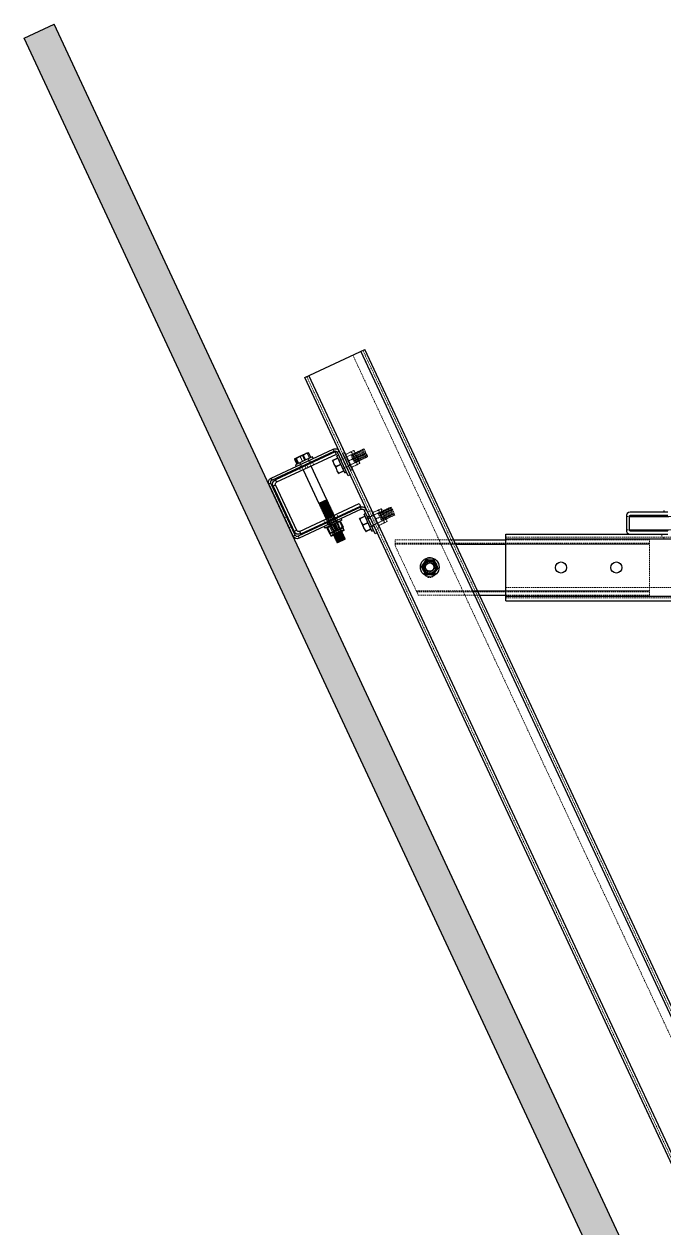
# Model space of a CAD drawing. Header units: millimetres. Extents: x -116399 to 112199, y -90759 to -31335.
# Drawn here: x 27676 to 28254, y -71651 to -70563 of the extents above; entities that cross this region are included whole.
import ezdxf

# ---------------------------------------------------------------- set-up
doc = ezdxf.new("R2010")
doc.units = ezdxf.units.MM
doc.linetypes.add('HIDDEN', pattern=[1.905, 1.27, -0.635])

# ---------------------------------------------------------------- blocks, each defined once
blk = doc.blocks.new('pannello sezione')
h = blk.add_hatch(color=4)
h.dxf.hatch_style = 1
h.paths.add_polyline_path([(1192, 0), (-1192, 0), (-1192, -30), (1192, -30)])
at = {"color": 4, "linetype": 'Continuous', "lineweight": 25}
for p, q in [((1192, 0), (-1192, 0)), ((-1192, 0), (-1192, -30)), ((1192, -30), (-1192, -30))]:
    blk.add_line(p, q, dxfattribs=at)
blk = doc.blocks.new('A$Cebdbe276')
at = {"color": 5, "linetype": 'Continuous', "lineweight": 25}
for p, q in [((-26, -2), (-26, 0)), ((26, 0), (-26, 0)), ((26, 0), (26, -2)), ((-30, -4), (-28, -4)), ((-30, -4), (-30, -66)), ((-28, -4), (-28, -66)), ((26, -2), (-26, -2)), ((28, -4), (30, -4)), ((28, -66), (28, -4)), ((30, -66), (30, -4)), ((-36.8, -30.9), (-36.9, -31)), ((-36.9, -31), (-36.9, -31.2)), ((-36.9, -31), (-36.9, -31)), ((-36.9, -31.2), (-36.4, -31.7)), ((-36.9, -31.2), (-36.9, -34.7)), ((-36.4, -32), (-36.9, -34.7)), ((-36.4, -30.5), (-36.6, -30.6)), ((-36.4, -30.5), (-31.6, -30.5)), ((-36.4, -32), (-36.4, -31.7)), ((-31.6, -31.7), (-36.4, -31.7)), ((-36.4, -32), (-31.6, -32)), ((-31.6, -29), (-30, -29)), ((-31.6, -45.1), (-31.6, -29)), ((30, -29), (31.6, -29)), ((31.6, -45.1), (31.6, -29)), ((31.6, -31), (31.6, -31)), ((32.1, -30.7), (37.6, -30.7)), ((32.1, -31.5), (32.1, -31.3)), ((37.6, -31.3), (32.1, -31.3)), ((32.1, -31.5), (37.6, -31.5)), ((37.6, -31.5), (37.6, -31.3)), ((38.1, -31), (38.1, -31)), ((38.1, -31), (40.1, -31)), ((38.1, -44), (38.1, -31)), ((40.1, -44), (40.1, -31)), ((40.6, -43.5), (40.6, -31.5)), ((-36.9, -34.7), (-36.9, -35.9)), ((-36.9, -35.9), (-36.4, -38.6)), ((-36.9, -35.9), (-36.9, -41.2)), ((-36.4, -39), (-36.9, -41.2)), ((-36.9, -41.2), (-36.9, -42.2)), ((-36.9, -42.2), (-36.4, -44.4)), ((-36.9, -42.2), (-36.9, -44)), ((-31.6, -38.6), (-36.4, -38.6)), ((-36.4, -39), (-36.4, -38.6)), ((-36.4, -39), (-31.6, -39)), ((-28, -33.5), (-27, -33.5)), ((-27, -41.5), (-28, -41.5)), ((-24.5, -33.5), (9.2, -33.5)), ((9.2, -41.5), (-24.5, -41.5)), ((9.2, -41.5), (9.2, -33.5)), ((9.2, -33.7), (9.4, -33.7)), ((9.4, -41.3), (9.2, -41.3)), ((9.4, -33.5), (10.2, -33.5)), ((9.4, -41.5), (9.4, -33.5)), ((10.2, -41.5), (9.4, -41.5)), ((10.2, -41.5), (10.2, -33.5)), ((10.2, -33.7), (10.4, -33.7)), ((10.4, -41.3), (10.2, -41.3)), ((10.4, -33.5), (11.2, -33.5)), ((10.4, -41.5), (10.4, -33.5)), ((11.2, -41.5), (10.4, -41.5)), ((11.2, -41.5), (11.2, -33.5)), ((11.2, -33.7), (11.4, -33.7)), ((11.4, -41.3), (11.2, -41.3)), ((11.4, -33.5), (12.2, -33.5)), ((11.4, -41.5), (11.4, -33.5)), ((12.2, -41.5), (11.4, -41.5)), ((12.2, -41.5), (12.2, -33.5)), ((12.2, -33.7), (12.4, -33.7)), ((12.4, -41.3), (12.2, -41.3)), ((12.4, -33.5), (13.2, -33.5)), ((12.4, -41.5), (12.4, -33.5)), ((13.2, -41.5), (12.4, -41.5)), ((13.2, -41.5), (13.2, -33.5)), ((13.2, -33.7), (13.4, -33.7)), ((13.4, -41.3), (13.2, -41.3)), ((13.4, -33.5), (14.2, -33.5)), ((13.4, -41.5), (13.4, -33.5)), ((14.2, -41.5), (13.4, -41.5)), ((14.2, -41.5), (14.2, -33.5)), ((14.2, -33.7), (14.4, -33.7)), ((14.4, -41.3), (14.2, -41.3)), ((14.4, -33.5), (15.2, -33.5)), ((14.4, -41.5), (14.4, -33.5)), ((15.2, -41.5), (14.4, -41.5)), ((15.2, -41.5), (15.2, -33.5)), ((15.2, -33.7), (15.4, -33.7)), ((15.4, -41.3), (15.2, -41.3)), ((15.4, -33.5), (16.2, -33.5)), ((15.4, -41.5), (15.4, -33.5)), ((16.2, -41.5), (15.4, -41.5)), ((16.2, -41.5), (16.2, -33.5)), ((16.2, -33.7), (16.4, -33.7)), ((16.4, -41.3), (16.2, -41.3)), ((16.4, -33.5), (17.2, -33.5)), ((16.4, -41.5), (16.4, -33.5)), ((17.2, -41.5), (16.4, -41.5)), ((17.2, -41.5), (17.2, -33.5)), ((17.2, -33.7), (17.4, -33.7)), ((17.4, -41.3), (17.2, -41.3)), ((17.4, -33.5), (18.2, -33.5)), ((17.4, -41.5), (17.4, -33.5)), ((18.2, -41.5), (17.4, -41.5)), ((18.2, -41.5), (18.2, -33.5)), ((18.2, -33.7), (18.4, -33.7)), ((18.4, -41.3), (18.2, -41.3)), ((18.4, -33.5), (19.2, -33.5)), ((18.4, -41.5), (18.4, -33.5)), ((19.2, -41.5), (18.4, -41.5)), ((19.2, -41.5), (19.2, -33.5)), ((19.2, -33.7), (19.4, -33.7)), ((19.4, -41.3), (19.2, -41.3)), ((19.4, -33.5), (20.2, -33.5)), ((19.4, -41.5), (19.4, -33.5)), ((20.2, -41.5), (19.4, -41.5)), ((20.2, -41.5), (20.2, -33.5)), ((20.2, -33.7), (20.4, -33.7)), ((20.4, -41.3), (20.2, -41.3)), ((20.4, -33.5), (21.2, -33.5)), ((20.4, -41.5), (20.4, -33.5)), ((21.2, -41.5), (20.4, -41.5)), ((21.2, -41.5), (21.2, -33.5)), ((21.2, -33.7), (21.4, -33.7)), ((21.4, -41.3), (21.2, -41.3)), ((21.4, -33.5), (22.2, -33.5)), ((21.4, -41.5), (21.4, -33.5)), ((22.2, -41.5), (21.4, -41.5)), ((22.2, -41.5), (22.2, -33.5)), ((22.2, -33.7), (22.4, -33.7)), ((22.4, -41.3), (22.2, -41.3)), ((22.4, -33.5), (23.2, -33.5)), ((22.4, -41.5), (22.4, -33.5)), ((23.2, -41.5), (22.4, -41.5)), ((23.2, -41.5), (23.2, -33.5)), ((23.2, -33.7), (23.4, -33.7)), ((23.4, -41.3), (23.2, -41.3)), ((23.4, -33.5), (24.2, -33.5)), ((23.4, -41.5), (23.4, -33.5)), ((24.2, -41.5), (23.4, -41.5)), ((24.2, -41.5), (24.2, -33.5)), ((24.2, -33.7), (24.4, -33.7)), ((24.4, -41.3), (24.2, -41.3)), ((24.4, -33.5), (24.5, -33.5)), ((24.4, -41.5), (24.4, -33.5)), ((24.5, -41.5), (24.4, -41.5)), ((27, -33.5), (27.2, -33.5)), ((27.2, -41.5), (27, -41.5)), ((27.2, -41.5), (27.2, -33.5)), ((27.2, -33.7), (27.4, -33.7)), ((27.4, -41.3), (27.2, -41.3)), ((27.4, -33.5), (28, -33.5)), ((27.4, -41.5), (27.4, -33.5)), ((28, -41.5), (27.4, -41.5)), ((32.2, -41.5), (31.6, -41.5)), ((32.1, -38.3), (32.1, -37.9)), ((37.6, -37.9), (32.1, -37.9)), ((32.1, -38.3), (37.6, -38.3)), ((32.1, -43.5), (32.1, -43.7)), ((37.6, -38.3), (37.6, -37.9)), ((38, -41.4), (37.6, -43.5)), ((37.6, -43.5), (37.6, -43.7)), ((40.6, -33.5), (41.2, -33.5)), ((41.2, -41.5), (40.6, -41.5)), ((41.2, -41.5), (41.2, -33.5)), ((41.2, -33.7), (41.4, -33.7)), ((41.4, -41.3), (41.2, -41.3)), ((41.4, -33.5), (42.2, -33.5)), ((41.4, -41.5), (41.4, -33.5)), ((42.2, -41.5), (41.4, -41.5)), ((42.2, -41.5), (42.2, -33.5)), ((42.2, -33.7), (42.4, -33.7)), ((42.4, -41.3), (42.2, -41.3)), ((42.4, -33.5), (43.2, -33.5)), ((42.4, -41.5), (42.4, -33.5)), ((43.2, -41.5), (42.4, -41.5)), ((43.2, -41.5), (43.2, -33.5)), ((43.2, -33.7), (43.4, -33.7)), ((43.4, -41.3), (43.2, -41.3)), ((43.4, -33.5), (44.2, -33.5)), ((43.4, -41.5), (43.4, -33.5)), ((44.2, -41.5), (43.4, -41.5)), ((44.2, -41.5), (44.2, -33.5)), ((44.2, -33.7), (44.4, -33.7)), ((44.4, -41.3), (44.2, -41.3)), ((44.4, -33.5), (45.2, -33.5)), ((44.4, -41.5), (44.4, -33.5)), ((45.2, -41.5), (44.4, -41.5)), ((45.2, -41.5), (45.2, -33.5)), ((45.2, -33.7), (45.4, -33.7)), ((45.4, -41.3), (45.2, -41.3)), ((45.4, -33.5), (46.2, -33.5)), ((45.4, -41.5), (45.4, -33.5)), ((46.2, -41.5), (45.4, -41.5)), ((46.2, -41.5), (46.2, -33.5)), ((46.2, -33.7), (46.4, -33.7)), ((46.4, -41.3), (46.2, -41.3)), ((46.4, -33.5), (47.2, -33.5)), ((46.4, -41.5), (46.4, -33.5)), ((47.2, -41.5), (46.4, -41.5)), ((47.2, -41.5), (47.2, -33.5)), ((47.2, -33.7), (47.4, -33.7)), ((47.4, -41.3), (47.2, -41.3)), ((47.4, -33.5), (48.2, -33.5)), ((47.4, -41.5), (47.4, -33.5)), ((48.2, -41.5), (47.4, -41.5)), ((48.2, -41.5), (48.2, -33.5)), ((48.2, -33.7), (48.4, -33.7)), ((48.4, -41.3), (48.2, -41.3)), ((48.4, -41.3), (48.4, -33.7)), ((-36.4, -44.5), (-36.8, -44.1)), ((-31.6, -44.4), (-36.4, -44.4)), ((-36.4, -44.5), (-36.4, -44.4)), ((-36.4, -44.5), (-31.6, -44.5)), ((-31.6, -46), (-31.6, -45.1)), ((-30, -46), (-31.6, -46)), ((31.6, -46), (30, -46)), ((31.6, -44), (31.6, -44)), ((31.6, -46), (31.6, -45.1)), ((32.1, -44.3), (32.1, -44.1)), ((37.6, -44.1), (32.1, -44.1)), ((32.1, -44.3), (37.6, -44.3)), ((37.6, -44.3), (37.6, -44.1)), ((38.1, -44), (38.1, -44)), ((40.1, -44), (38.1, -44)), ((-21, -61.6), (-21, -61.1)), ((-18.3, -61.1), (-21, -61.1)), ((-21, -61.6), (-20.8, -61.6)), ((-21, -61.6), (-21, -66.4)), ((-18.3, -61.1), (-20.8, -61.6)), ((-20.8, -66.4), (-20.8, -61.6)), ((-17.2, -61.1), (-18.3, -61.1)), ((-11.8, -61.1), (-17.2, -61.1)), ((-14.7, -61.6), (-17.2, -61.1)), ((-14.7, -61.6), (-14.3, -61.6)), ((-14.7, -61.6), (-14.7, -66.4)), ((-11.8, -61.1), (-14.3, -61.6)), ((-14.3, -66.4), (-14.3, -61.6)), ((-10.7, -61.1), (-11.8, -61.1)), ((-8.2, -61.6), (-10.7, -61.1)), ((-8, -61.1), (-10.7, -61.1)), ((-8.2, -61.6), (-8.2, -66.4)), ((-8.2, -61.6), (-8, -61.6)), ((-8, -61.1), (-8, -61.6)), ((-8, -66.4), (-8, -61.6)), ((37, -61.6), (37, -61.1)), ((39.7, -61.1), (37, -61.1)), ((37, -61.6), (37.2, -61.6)), ((37, -61.6), (37, -66.4)), ((39.7, -61.1), (37.2, -61.6)), ((37.2, -66.4), (37.2, -61.6)), ((40.8, -61.1), (39.7, -61.1)), ((46.2, -61.1), (40.8, -61.1)), ((43.3, -61.6), (40.8, -61.1)), ((43.3, -61.6), (43.7, -61.6)), ((43.3, -61.6), (43.3, -66.4)), ((46.2, -61.1), (43.7, -61.6)), ((43.7, -66.4), (43.7, -61.6)), ((47.3, -61.1), (46.2, -61.1)), ((49.8, -61.6), (47.3, -61.1)), ((50, -61.1), (47.3, -61.1)), ((49.8, -61.6), (49.8, -66.4)), ((49.8, -61.6), (50, -61.6)), ((50, -61.1), (50, -61.6)), ((50, -66.4), (50, -61.6)), ((-28, -66), (-30, -66)), ((-26, -68), (-26, -70)), ((-26, -68), (-17.5, -68)), ((-26, -70), (-17.5, -70)), ((-23, -68), (-23, -66.4)), ((-6, -66.4), (-23, -66.4)), ((-2.5, -68), (-17.5, -68)), ((-17.5, -70), (-2.5, -70)), ((-6, -66.4), (-6, -68)), ((-2.5, -70), (-2.5, -68)), ((30, -66), (28, -66)), ((32, -68), (32, -70)), ((32, -68), (40.5, -68)), ((32, -70), (40.5, -70)), ((35, -68), (35, -66.4)), ((52, -66.4), (35, -66.4)), ((40.5, -68), (40.5, -70)), ((55.5, -68), (40.5, -68)), ((40.5, -70), (55.5, -70)), ((52, -66.4), (52, -68)), ((55.5, -70), (55.5, -68))]:
    blk.add_line(p, q, dxfattribs=at)
at = {"color": 5, "linetype": 'HIDDEN', "lineweight": 18}
for p, q in [((-26, 0), (-26, -2)), ((-26, -2), (-26, 0)), ((-26, 0), (-26, -2)), ((-26, -2), (-26, 0)), ((-26, 0), (-26, -2)), ((-26, -2), (-26, 0)), ((-26, 0), (-26, -2)), ((-26, -2), (-26, 0)), ((-26, 0), (-26, -2)), ((-26, -2), (-26, 0)), ((-26, 0), (-26, -2)), ((-26, -2), (-26, 0)), ((-26, 0), (-26, -2)), ((-26, -2), (-26, 0)), ((-26, 0), (-26, -2)), ((-26, -2), (-26, 0)), ((-26, 0), (-26, -2)), ((7.7, -2), (7.7, 0)), ((17.7, 0), (17.7, -2)), ((26, -2), (26, 0)), ((26, 0), (26, -2)), ((26, -2), (26, 0)), ((26, 0), (26, -2)), ((26, -2), (26, 0)), ((26, 0), (26, -2)), ((26, -2), (26, 0)), ((26, 0), (26, -2)), ((26, -2), (26, 0)), ((26, 0), (26, -2)), ((26, -2), (26, 0)), ((26, 0), (26, -2)), ((26, -2), (26, 0)), ((26, 0), (26, -2)), ((26, -2), (26, 0)), ((26, 0), (26, -2)), ((26, -2), (26, 0)), ((-28, -4), (-30, -4)), ((-30, -4), (-28, -4)), ((-28, -4), (-30, -4)), ((-30, -4), (-28, -4)), ((-28, -4), (-30, -4)), ((-30, -4), (-28, -4)), ((-28, -4), (-30, -4)), ((-30, -4), (-28, -4)), ((-28, -4), (-30, -4)), ((-30, -4), (-28, -4)), ((-28, -4), (-30, -4)), ((-30, -4), (-28, -4)), ((-28, -4), (-30, -4)), ((-30, -4), (-28, -4)), ((-28, -4), (-30, -4)), ((-30, -4), (-28, -4)), ((-28, -4), (-30, -4)), ((30, -4), (28, -4)), ((28, -4), (30, -4)), ((30, -4), (28, -4)), ((28, -4), (30, -4)), ((30, -4), (28, -4)), ((28, -4), (30, -4)), ((30, -4), (28, -4)), ((28, -4), (30, -4)), ((30, -4), (28, -4)), ((28, -4), (30, -4)), ((30, -4), (28, -4)), ((28, -4), (30, -4)), ((30, -4), (28, -4)), ((28, -4), (30, -4)), ((30, -4), (28, -4)), ((28, -4), (30, -4)), ((30, -4), (28, -4)), ((-36.9, -32.8), (-36.4, -30.6)), ((-36.4, -30.5), (-36.4, -30.6)), ((-31.6, -30.6), (-36.4, -30.6)), ((-30, -32.5), (-28, -32.5)), ((28, -32.5), (30, -32.5)), ((31.6, -44), (31.6, -31)), ((32.1, -30.7), (32.1, -30.9)), ((37.6, -30.9), (32.1, -30.9)), ((37.6, -30.7), (37.6, -30.9)), ((40.1, -31), (40.1, -44)), ((-36.4, -36), (-36.9, -33.8)), ((-36.9, -39.1), (-36.4, -36.4)), ((-36.4, -43), (-36.9, -40.3)), ((-36.4, -36), (-36.4, -36.4)), ((-36.4, -36), (-31.6, -36)), ((-31.6, -36.4), (-36.4, -36.4)), ((-36.4, -43), (-31.6, -43)), ((-36.4, -43), (-36.4, -43.3)), ((-31.6, -43.3), (-36.4, -43.3)), ((-31.6, -33.3), (-30, -33.3)), ((-31.6, -33.5), (-28, -33.5)), ((-28, -41.5), (-31.6, -41.5)), ((-30, -41.7), (-31.6, -41.7)), ((-28, -42.5), (-30, -42.5)), ((24.5, -33.5), (25.2, -33.5)), ((24.5, -36.5), (27, -36.5)), ((27, -36.5), (24.5, -36.5)), ((24.5, -36.5), (27, -36.5)), ((27, -36.5), (24.5, -36.5)), ((24.5, -36.5), (27, -36.5)), ((27, -36.5), (24.5, -36.5)), ((24.5, -36.5), (27, -36.5)), ((27, -36.5), (24.5, -36.5)), ((27, -38.5), (24.5, -38.5)), ((27, -38.5), (24.5, -38.5)), ((27, -38.5), (24.5, -38.5)), ((27, -38.5), (24.5, -38.5)), ((27, -38.5), (24.5, -38.5)), ((27, -38.5), (24.5, -38.5)), ((27, -38.5), (24.5, -38.5)), ((27, -38.5), (24.5, -38.5)), ((25.2, -41.5), (24.5, -41.5)), ((25.2, -41.5), (25.2, -33.5)), ((25.2, -33.7), (25.4, -33.7)), ((25.4, -41.3), (25.2, -41.3)), ((25.4, -41.5), (25.4, -33.5)), ((25.4, -33.5), (26.2, -33.5)), ((26.2, -41.5), (25.4, -41.5)), ((26.2, -41.5), (26.2, -33.5)), ((26.2, -33.7), (26.4, -33.7)), ((26.4, -41.3), (26.2, -41.3)), ((26.4, -41.5), (26.4, -33.5)), ((26.4, -33.5), (27, -33.5)), ((27, -41.5), (26.4, -41.5)), ((28, -33.5), (28.2, -33.5)), ((28.2, -41.5), (28, -41.5)), ((30, -42.5), (28, -42.5)), ((28.2, -41.5), (28.2, -33.5)), ((28.2, -33.7), (28.4, -33.7)), ((28.4, -41.3), (28.2, -41.3)), ((28.4, -41.5), (28.4, -33.5)), ((28.4, -33.5), (29.2, -33.5)), ((29.2, -41.5), (28.4, -41.5)), ((29.2, -41.5), (29.2, -33.5)), ((29.2, -33.7), (29.4, -33.7)), ((29.4, -41.3), (29.2, -41.3)), ((29.4, -41.5), (29.4, -33.5)), ((29.4, -33.5), (30.2, -33.5)), ((30.2, -41.5), (29.4, -41.5)), ((30, -33.3), (31.6, -33.3)), ((31.6, -41.7), (30, -41.7)), ((30.2, -41.5), (30.2, -33.5)), ((30.2, -33.7), (30.4, -33.7)), ((30.4, -41.3), (30.2, -41.3)), ((30.4, -41.5), (30.4, -33.5)), ((30.4, -33.5), (31.2, -33.5)), ((31.2, -41.5), (30.4, -41.5)), ((31.2, -41.5), (31.2, -33.5)), ((31.2, -33.7), (31.4, -33.7)), ((31.4, -41.3), (31.2, -41.3)), ((31.4, -41.5), (31.4, -33.5)), ((31.4, -33.5), (32.2, -33.5)), ((31.6, -41.5), (31.4, -41.5)), ((31.6, -33.5), (40.5, -33.5)), ((40.5, -41.5), (31.6, -41.5)), ((32.1, -36.7), (32.1, -37.1)), ((32.1, -36.7), (37.6, -36.7)), ((37.6, -37.1), (32.1, -37.1)), ((32.1, -43.5), (37.6, -43.5)), ((32.2, -41.5), (32.2, -33.5)), ((32.2, -33.7), (32.4, -33.7)), ((32.4, -41.3), (32.2, -41.3)), ((32.4, -41.5), (32.4, -33.5)), ((32.4, -33.5), (33.2, -33.5)), ((33.2, -41.5), (32.4, -41.5)), ((33.2, -41.5), (33.2, -33.5)), ((33.2, -33.7), (33.4, -33.7)), ((33.4, -41.3), (33.2, -41.3)), ((33.4, -41.5), (33.4, -33.5)), ((33.4, -33.5), (34.2, -33.5)), ((34.2, -41.5), (33.4, -41.5)), ((34.2, -41.5), (34.2, -33.5)), ((34.2, -33.7), (34.4, -33.7)), ((34.4, -41.3), (34.2, -41.3)), ((34.4, -41.5), (34.4, -33.5)), ((34.4, -33.5), (35.2, -33.5)), ((35.2, -41.5), (34.4, -41.5)), ((35.2, -41.5), (35.2, -33.5)), ((35.2, -33.7), (35.4, -33.7)), ((35.4, -41.3), (35.2, -41.3)), ((35.4, -41.5), (35.4, -33.5)), ((35.4, -33.5), (36.2, -33.5)), ((36.2, -41.5), (35.4, -41.5)), ((36.2, -41.5), (36.2, -33.5)), ((36.2, -33.7), (36.4, -33.7)), ((36.4, -41.3), (36.2, -41.3)), ((36.4, -41.5), (36.4, -33.5)), ((36.4, -33.5), (37.2, -33.5)), ((37.2, -41.5), (36.4, -41.5)), ((37.2, -41.5), (37.2, -33.5)), ((37.2, -33.7), (37.4, -33.7)), ((37.4, -41.3), (37.2, -41.3)), ((37.4, -41.5), (37.4, -33.5)), ((37.4, -33.5), (38.2, -33.5)), ((38.2, -41.5), (37.4, -41.5)), ((37.6, -36.7), (37.6, -37.1)), ((38.2, -41.5), (38.2, -33.5)), ((38.2, -33.7), (38.4, -33.7)), ((38.4, -41.3), (38.2, -41.3)), ((38.4, -41.5), (38.4, -33.5)), ((38.4, -33.5), (39.2, -33.5)), ((39.2, -41.5), (38.4, -41.5)), ((39.2, -41.5), (39.2, -33.5)), ((39.2, -33.7), (39.4, -33.7)), ((39.4, -41.3), (39.2, -41.3)), ((39.4, -41.5), (39.4, -33.5)), ((39.4, -33.5), (40.2, -33.5)), ((40.2, -41.5), (39.4, -41.5)), ((40.2, -41.5), (40.2, -33.5)), ((40.2, -33.7), (40.4, -33.7)), ((40.4, -41.3), (40.2, -41.3)), ((40.4, -41.5), (40.4, -33.5)), ((40.4, -33.5), (40.6, -33.5)), ((40.6, -41.5), (40.4, -41.5)), ((40.5, -33.5), (40.6, -33.4)), ((40.5, -41.5), (40.5, -33.5)), ((40.6, -41.6), (40.5, -41.5)), ((37.6, -43.7), (32.1, -43.7)), ((40.1, -44), (40.1, -44)), ((-28, -66), (-30, -66)), ((-28, -66), (-30, -66)), ((-28, -66), (-30, -66)), ((-28, -66), (-30, -66)), ((-28, -66), (-30, -66)), ((-28, -66), (-30, -66)), ((-28, -66), (-30, -66)), ((-28, -66), (-30, -66)), ((-28, -66), (-30, -66)), ((-28, -66), (-30, -66)), ((-28, -66), (-30, -66)), ((-28, -66), (-30, -66)), ((-28, -66), (-30, -66)), ((-28, -66), (-30, -66)), ((-28, -66), (-30, -66)), ((-28, -66), (-30, -66)), ((-28, -66), (-30, -66)), ((-26, -68), (-26, -70)), ((-26, -68), (-26, -70)), ((-26, -68), (-26, -70)), ((-26, -68), (-26, -70)), ((-26, -68), (-26, -70)), ((-26, -68), (-26, -70)), ((-26, -68), (-26, -70)), ((-26, -68), (-26, -70)), ((-26, -68), (-26, -70)), ((-26, -68), (-26, -70)), ((-26, -68), (-26, -70)), ((-26, -68), (-26, -70)), ((-26, -68), (-26, -70)), ((-26, -68), (-26, -70)), ((-26, -68), (-26, -70)), ((-26, -68), (-26, -70)), ((-26, -68), (-26, -70)), ((-23, -73.6), (-23, -72)), ((-6, -73.6), (-23, -73.6)), ((-21, -74.1), (-21, -73.6)), ((-8, -73.6), (-21, -73.6)), ((-21, -73.6), (-21, -73.6)), ((-20.8, -74.1), (-21, -74.1)), ((-21, -74.1), (-20.8, -74.1)), ((-21, -74.1), (-21, -79.6)), ((-20.8, -79.6), (-20.8, -74.1)), ((-18.7, -68), (-18.7, -66.4)), ((-18.7, -73.6), (-18.7, -72)), ((-18.5, -78.2), (-18.5, -66.4)), ((-18.5, -82.5), (-18.5, -73.6)), ((-14.7, -74.1), (-14.3, -74.1)), ((-14.7, -74.1), (-14.7, -79.6)), ((-14.3, -79.6), (-14.3, -74.1)), ((-10.5, -66.4), (-10.5, -78.2)), ((-10.5, -73.6), (-10.5, -82.5)), ((-10.3, -66.4), (-10.3, -68)), ((-10.3, -72), (-10.3, -73.6)), ((-8.2, -74.1), (-8, -74.1)), ((-8, -74.1), (-8.2, -74.1)), ((-8.2, -74.1), (-8.2, -79.6)), ((-8, -74.1), (-8, -73.6)), ((-8, -73.6), (-8, -73.6)), ((-8, -79.6), (-8, -74.1)), ((-6, -72), (-6, -73.6)), ((30, -66), (28, -66)), ((30, -66), (28, -66)), ((30, -66), (28, -66)), ((30, -66), (28, -66)), ((30, -66), (28, -66)), ((30, -66), (28, -66)), ((30, -66), (28, -66)), ((30, -66), (28, -66)), ((30, -66), (28, -66)), ((30, -66), (28, -66)), ((30, -66), (28, -66)), ((30, -66), (28, -66)), ((30, -66), (28, -66)), ((30, -66), (28, -66)), ((30, -66), (28, -66)), ((30, -66), (28, -66)), ((30, -66), (28, -66)), ((32, -68), (32, -70)), ((32, -68), (32, -70)), ((32, -68), (32, -70)), ((32, -68), (32, -70)), ((32, -68), (32, -70)), ((32, -68), (32, -70)), ((32, -68), (32, -70)), ((32, -68), (32, -70)), ((32, -68), (32, -70)), ((32, -68), (32, -70)), ((32, -68), (32, -70)), ((32, -68), (32, -70)), ((32, -68), (32, -70)), ((32, -68), (32, -70)), ((32, -68), (32, -70)), ((32, -68), (32, -70)), ((32, -68), (32, -70)), ((34.5, -72), (34.5, -70)), ((35, -73.6), (35, -72)), ((52, -73.6), (35, -73.6)), ((37, -74.1), (37, -73.6)), ((50, -73.6), (37, -73.6)), ((37, -73.6), (37, -73.6)), ((37.2, -74.1), (37, -74.1)), ((37, -74.1), (37.2, -74.1)), ((37, -74.1), (37, -79.6)), ((37.2, -79.6), (37.2, -74.1)), ((38.5, -70), (38.5, -68)), ((39, -70), (39, -68)), ((39.3, -68), (39.3, -66.4)), ((39.3, -73.6), (39.3, -72)), ((39.5, -78.2), (39.5, -66.4)), ((39.5, -72), (39.5, -70)), ((39.5, -70), (39.5, -72)), ((39.5, -82.5), (39.5, -73.6)), ((40.5, -70), (40.5, -68)), ((40.5, -68), (40.5, -70)), ((40.5, -70), (40.5, -68)), ((40.5, -68), (40.5, -70)), ((40.5, -70), (40.5, -68)), ((40.5, -68), (40.5, -70)), ((40.5, -70), (40.5, -68)), ((40.5, -68), (40.5, -70)), ((40.5, -70), (40.5, -68)), ((40.5, -68), (40.5, -70)), ((40.5, -70), (40.5, -68)), ((40.5, -68), (40.5, -70)), ((40.5, -70), (40.5, -68)), ((40.5, -68), (40.5, -70)), ((40.5, -70), (40.5, -68)), ((40.5, -68), (40.5, -70)), ((40.5, -70), (40.5, -68)), ((43.3, -74.1), (43.7, -74.1)), ((43.3, -74.1), (43.3, -79.6)), ((43.7, -79.6), (43.7, -74.1)), ((47.5, -66.4), (47.5, -78.2)), ((47.5, -70), (47.5, -72)), ((47.5, -70), (47.5, -72)), ((47.5, -73.6), (47.5, -82.5)), ((47.7, -66.4), (47.7, -68)), ((47.7, -72), (47.7, -73.6)), ((48, -68), (48, -70)), ((48.4, -68), (48.4, -70)), ((49.8, -74.1), (50, -74.1)), ((50, -74.1), (49.8, -74.1)), ((49.8, -74.1), (49.8, -79.6)), ((50, -74.1), (50, -73.6)), ((50, -73.6), (50, -73.6)), ((50, -79.6), (50, -74.1)), ((52, -72), (52, -73.6)), ((52.5, -70), (52.5, -72)), ((-21, -79.6), (-21, -80.1)), ((-20.8, -79.6), (-21, -79.6)), ((-21, -79.6), (-20.8, -79.6)), ((-21, -80.1), (-8, -80.1)), ((-21, -80.1), (-21, -80.1)), ((-21, -82.1), (-21, -80.1)), ((-8, -82.1), (-21, -82.1)), ((-20.5, -82.6), (-8.5, -82.6)), ((-18.6, -82.6), (-18.5, -82.5)), ((-18.5, -78.2), (-10.5, -78.2)), ((-18.5, -78.4), (-10.5, -78.4)), ((-18.5, -79.2), (-18.5, -78.4)), ((-18.5, -79.2), (-10.5, -79.2)), ((-18.5, -79.4), (-10.5, -79.4)), ((-18.5, -80.2), (-18.5, -79.4)), ((-18.5, -80.2), (-10.5, -80.2)), ((-18.5, -80.4), (-10.5, -80.4)), ((-18.5, -81.2), (-18.5, -80.4)), ((-18.5, -81.2), (-10.5, -81.2)), ((-18.5, -81.4), (-10.5, -81.4)), ((-18.5, -82.2), (-18.5, -81.4)), ((-18.5, -82.2), (-10.5, -82.2)), ((-18.5, -82.4), (-10.5, -82.4)), ((-18.5, -83.2), (-18.5, -82.4)), ((-18.5, -82.5), (-10.5, -82.5)), ((-18.5, -83.2), (-10.5, -83.2)), ((-18.5, -83.4), (-10.5, -83.4)), ((-18.5, -84.2), (-18.5, -83.4)), ((-18.5, -84.2), (-10.5, -84.2)), ((-18.5, -84.4), (-10.5, -84.4)), ((-18.5, -85.2), (-18.5, -84.4)), ((-18.5, -85.2), (-10.5, -85.2)), ((-18.5, -85.4), (-10.5, -85.4)), ((-18.5, -86.2), (-18.5, -85.4)), ((-18.5, -86.2), (-10.5, -86.2)), ((-18.5, -86.4), (-10.5, -86.4)), ((-18.5, -87.2), (-18.5, -86.4)), ((-18.3, -78.4), (-18.3, -78.2)), ((-18.3, -79.4), (-18.3, -79.2)), ((-18.3, -80.4), (-18.3, -80.2)), ((-18.3, -81.4), (-18.3, -81.2)), ((-18.3, -82.4), (-18.3, -82.2)), ((-18.3, -83.4), (-18.3, -83.2)), ((-18.3, -84.4), (-18.3, -84.2)), ((-18.3, -85.4), (-18.3, -85.2)), ((-18.3, -86.4), (-18.3, -86.2)), ((-14.7, -79.6), (-14.3, -79.6)), ((-10.7, -78.2), (-10.7, -78.4)), ((-10.7, -79.2), (-10.7, -79.4)), ((-10.7, -80.2), (-10.7, -80.4)), ((-10.7, -81.2), (-10.7, -81.4)), ((-10.7, -82.2), (-10.7, -82.4)), ((-10.7, -83.2), (-10.7, -83.4)), ((-10.7, -84.2), (-10.7, -84.4)), ((-10.7, -85.2), (-10.7, -85.4)), ((-10.7, -86.2), (-10.7, -86.4)), ((-10.5, -78.4), (-10.5, -79.2)), ((-10.5, -79.4), (-10.5, -80.2)), ((-10.5, -80.4), (-10.5, -81.2)), ((-10.5, -81.4), (-10.5, -82.2)), ((-10.5, -82.4), (-10.5, -83.2)), ((-10.5, -82.5), (-10.4, -82.6)), ((-10.5, -83.4), (-10.5, -84.2)), ((-10.5, -84.4), (-10.5, -85.2)), ((-10.5, -85.4), (-10.5, -86.2)), ((-10.5, -86.4), (-10.5, -87.2)), ((-8, -79.6), (-8.2, -79.6)), ((-8.2, -79.6), (-8, -79.6)), ((-8, -79.6), (-8, -80.1)), ((-8, -80.1), (-8, -80.1)), ((-8, -80.1), (-8, -82.1)), ((37, -79.6), (37, -80.1)), ((37.2, -79.6), (37, -79.6)), ((37, -79.6), (37.2, -79.6)), ((37, -80.1), (50, -80.1)), ((37, -80.1), (37, -80.1)), ((37, -82.1), (37, -80.1)), ((50, -82.1), (37, -82.1)), ((37.5, -82.6), (49.5, -82.6)), ((39.4, -82.6), (39.5, -82.5)), ((39.5, -78.2), (47.5, -78.2)), ((39.5, -78.4), (47.5, -78.4)), ((39.5, -79.2), (39.5, -78.4)), ((39.5, -79.2), (47.5, -79.2)), ((39.5, -79.4), (47.5, -79.4)), ((39.5, -80.2), (39.5, -79.4)), ((39.5, -80.2), (47.5, -80.2)), ((39.5, -80.4), (47.5, -80.4)), ((39.5, -81.2), (39.5, -80.4)), ((39.5, -81.2), (47.5, -81.2)), ((39.5, -81.4), (47.5, -81.4)), ((39.5, -82.2), (39.5, -81.4)), ((39.5, -82.2), (47.5, -82.2)), ((39.5, -82.4), (47.5, -82.4)), ((39.5, -83.2), (39.5, -82.4)), ((39.5, -82.5), (47.5, -82.5)), ((39.5, -83.2), (47.5, -83.2)), ((39.5, -83.4), (47.5, -83.4)), ((39.5, -84.2), (39.5, -83.4)), ((39.5, -84.2), (47.5, -84.2)), ((39.5, -84.4), (47.5, -84.4)), ((39.5, -85.2), (39.5, -84.4)), ((39.5, -85.2), (47.5, -85.2)), ((39.5, -85.4), (47.5, -85.4)), ((39.5, -86.2), (39.5, -85.4)), ((39.5, -86.2), (47.5, -86.2)), ((39.5, -86.4), (47.5, -86.4)), ((39.5, -87.2), (39.5, -86.4)), ((39.7, -78.4), (39.7, -78.2)), ((39.7, -79.4), (39.7, -79.2)), ((39.7, -80.4), (39.7, -80.2)), ((39.7, -81.4), (39.7, -81.2)), ((39.7, -82.4), (39.7, -82.2)), ((39.7, -83.4), (39.7, -83.2)), ((39.7, -84.4), (39.7, -84.2)), ((39.7, -85.4), (39.7, -85.2)), ((39.7, -86.4), (39.7, -86.2)), ((43.3, -79.6), (43.7, -79.6)), ((47.3, -78.2), (47.3, -78.4)), ((47.3, -79.2), (47.3, -79.4)), ((47.3, -80.2), (47.3, -80.4)), ((47.3, -81.2), (47.3, -81.4)), ((47.3, -82.2), (47.3, -82.4)), ((47.3, -83.2), (47.3, -83.4)), ((47.3, -84.2), (47.3, -84.4)), ((47.3, -85.2), (47.3, -85.4)), ((47.3, -86.2), (47.3, -86.4)), ((47.5, -78.4), (47.5, -79.2)), ((47.5, -79.4), (47.5, -80.2)), ((47.5, -80.4), (47.5, -81.2)), ((47.5, -81.4), (47.5, -82.2)), ((47.5, -82.4), (47.5, -83.2)), ((47.5, -82.5), (47.6, -82.6)), ((47.5, -83.4), (47.5, -84.2)), ((47.5, -84.4), (47.5, -85.2)), ((47.5, -85.4), (47.5, -86.2)), ((47.5, -86.4), (47.5, -87.2)), ((50, -79.6), (49.8, -79.6)), ((49.8, -79.6), (50, -79.6)), ((50, -79.6), (50, -80.1)), ((50, -80.1), (50, -80.1)), ((50, -80.1), (50, -82.1)), ((-18.5, -87.2), (-10.5, -87.2)), ((-18.5, -87.4), (-10.5, -87.4)), ((-18.5, -88.2), (-18.5, -87.4)), ((-18.5, -88.2), (-10.5, -88.2)), ((-18.5, -88.4), (-10.5, -88.4)), ((-18.5, -89.2), (-18.5, -88.4)), ((-18.5, -89.2), (-10.5, -89.2)), ((-18.5, -89.4), (-10.5, -89.4)), ((-18.5, -90.2), (-18.5, -89.4)), ((-18.5, -90.2), (-10.5, -90.2)), ((-18.5, -90.4), (-10.5, -90.4)), ((-18.5, -91.2), (-18.5, -90.4)), ((-18.5, -91.2), (-10.5, -91.2)), ((-18.3, -87.4), (-18.3, -87.2)), ((-18.3, -88.4), (-18.3, -88.2)), ((-18.3, -89.4), (-18.3, -89.2)), ((-18.3, -90.4), (-18.3, -90.2)), ((-18.3, -91.4), (-18.3, -91.2)), ((-18.3, -91.4), (-10.7, -91.4)), ((-10.7, -87.2), (-10.7, -87.4)), ((-10.7, -88.2), (-10.7, -88.4)), ((-10.7, -89.2), (-10.7, -89.4)), ((-10.7, -90.2), (-10.7, -90.4)), ((-10.7, -91.2), (-10.7, -91.4)), ((-10.5, -87.4), (-10.5, -88.2)), ((-10.5, -88.4), (-10.5, -89.2)), ((-10.5, -89.4), (-10.5, -90.2)), ((-10.5, -90.4), (-10.5, -91.2)), ((39.5, -87.2), (47.5, -87.2)), ((39.5, -87.4), (47.5, -87.4)), ((39.5, -88.2), (39.5, -87.4)), ((39.5, -88.2), (47.5, -88.2)), ((39.5, -88.4), (47.5, -88.4)), ((39.5, -89.2), (39.5, -88.4)), ((39.5, -89.2), (47.5, -89.2)), ((39.5, -89.4), (47.5, -89.4)), ((39.5, -90.2), (39.5, -89.4)), ((39.5, -90.2), (47.5, -90.2)), ((39.5, -90.4), (47.5, -90.4)), ((39.5, -91.2), (39.5, -90.4)), ((39.5, -91.2), (47.5, -91.2)), ((39.7, -87.4), (39.7, -87.2)), ((39.7, -88.4), (39.7, -88.2)), ((39.7, -89.4), (39.7, -89.2)), ((39.7, -90.4), (39.7, -90.2)), ((39.7, -91.4), (39.7, -91.2)), ((39.7, -91.4), (47.3, -91.4)), ((47.3, -87.2), (47.3, -87.4)), ((47.3, -88.2), (47.3, -88.4)), ((47.3, -89.2), (47.3, -89.4)), ((47.3, -90.2), (47.3, -90.4)), ((47.3, -91.2), (47.3, -91.4)), ((47.5, -87.4), (47.5, -88.2)), ((47.5, -88.4), (47.5, -89.2)), ((47.5, -89.4), (47.5, -90.2)), ((47.5, -90.4), (47.5, -91.2))]:
    blk.add_line(p, q, dxfattribs=at)
at = {"color": 1, "linetype": 'Continuous', "lineweight": 25}
for p, q in [((-27, -7), (-24.5, -7)), ((-27, -66.5), (-27, -7)), ((-24.5, -66.5), (-24.5, -7)), ((-22.5, -5), (-22.5, -2.5)), ((-22.5, -2.5), (22.5, -2.5)), ((-22.5, -5), (22.5, -5)), ((22.5, -2.5), (22.5, -5)), ((24.5, -7), (27, -7)), ((24.5, -7), (24.5, -66.5)), ((27, -7), (27, -66.5)), ((-27, -66.5), (-24.5, -66.5)), ((24.5, -66.5), (27, -66.5))]:
    blk.add_line(p, q, dxfattribs=at)
at = {"color": 1, "linetype": 'HIDDEN', "lineweight": 18}
for p, q in [((-24.5, -7), (-27, -7)), ((-22.5, -2.5), (-22.5, -5)), ((22.5, -5), (22.5, -2.5)), ((27, -7), (24.5, -7)), ((-27, -31), (-24.5, -31)), ((24.5, -31), (27, -31)), ((-27, -33.5), (-24.5, -33.5)), ((-27, -36.5), (-24.5, -36.5)), ((-24.5, -36.5), (-27, -36.5)), ((-24.5, -36.5), (-27, -36.5)), ((-27, -36.5), (-24.5, -36.5)), ((-24.5, -36.5), (-27, -36.5)), ((-27, -36.5), (-24.5, -36.5)), ((-24.5, -36.5), (-27, -36.5)), ((-27, -36.5), (-24.5, -36.5)), ((-24.5, -38.5), (-27, -38.5)), ((-24.5, -38.5), (-27, -38.5)), ((-24.5, -38.5), (-27, -38.5)), ((-24.5, -38.5), (-27, -38.5)), ((-24.5, -38.5), (-27, -38.5)), ((-24.5, -38.5), (-27, -38.5)), ((-24.5, -38.5), (-27, -38.5)), ((-24.5, -38.5), (-27, -38.5)), ((-24.5, -41.5), (-27, -41.5)), ((-24.5, -44), (-27, -44)), ((27, -44), (24.5, -44))]:
    blk.add_line(p, q, dxfattribs=at)
at = {"color": 5}
blk.add_line((-23, -72), (-6, -72), dxfattribs=at)
at = {"color": 5, "linetype": 'Continuous', "lineweight": 25, "flags": 128}
for points in [[(32.1, -30.7), (31.6, -31), (32.1, -31.3)], [(31.6, -33.6), (31.6, -33.4), (32.1, -30.9)], [(37.6, -31.3), (38.1, -31), (37.6, -30.7)], [(37.6, -30.9), (38, -32.5), (38, -33.6)], [(32.1, -43.5), (31.7, -41.7), (31.7, -41.5)], [(32.1, -44.3), (31.6, -44), (32.1, -43.7)], [(37.6, -43.7), (38.1, -44), (37.6, -44.3)]]:
    blk.add_lwpolyline(points, dxfattribs=at)
at = {"color": 5, "linetype": 'HIDDEN', "lineweight": 18, "flags": 128}
for points in [[(32.1, -36.7), (31.7, -35.1), (31.6, -33.6)], [(31.7, -41.5), (31.6, -39.9), (32.1, -37.1)], [(38, -33.6), (38.1, -34.2), (37.6, -36.7)]]:
    blk.add_lwpolyline(points, dxfattribs=at)
at = {"color": 5, "linetype": 'Continuous', "lineweight": 25}
for centre, radius, start, end in [((-26, -4), 4, 90, 180), ((26, -4), 4, 0, 90), ((-26, -4), 2, 90, 180), ((26, -4), 2, 0, 90), ((41.8, -34.7), 10.2, 161.7998, 198.2002), ((27.9, -34.7), 10.2, 341.7998, 18.2002), ((40.1, -31.5), 0.5, 0, 90), ((40.1, -41.2), 8.5, 160.0939, 199.9061), ((29.6, -41.2), 8.5, 340.0939, 19.9061), ((40.1, -43.5), 0.5, 270, 360), ((-26, -66), 4, 180, 270), ((-26, -66), 2, 180, 270), ((32, -66), 4, 180, 270), ((32, -66), 2, 180, 270)]:
    blk.add_arc(centre, radius, start, end, dxfattribs=at)
at = {"color": 1, "linetype": 'Continuous', "lineweight": 25}
for centre, radius, start, end in [((-22.5, -7), 4.5, 90, 180), ((-22.5, -7), 2, 90, 180), ((22.5, -7), 4.5, 0, 90), ((22.5, -7), 2, 0, 90)]:
    blk.add_arc(centre, radius, start, end, dxfattribs=at)
at = {"color": 5, "linetype": 'HIDDEN', "lineweight": 18}
for centre, radius, start, end in [((30.1, -39.9), 7.97, 349.2195, 20.6703), ((-17.7, -83), 9.37, 71.0428, 108.9572), ((-17.7, -83), 9.37, 71.0428, 108.9572), ((-11.2, -83), 9.37, 71.0428, 108.9572), ((-11.2, -83), 9.37, 71.0428, 108.9572), ((40.3, -83), 9.37, 71.0428, 108.9572), ((40.3, -83), 9.37, 71.0428, 108.9572), ((46.8, -83), 9.37, 71.0428, 108.9572), ((46.8, -83), 9.37, 71.0428, 108.9572), ((-20.5, -82.1), 0.5, 180, 270), ((-17.7, -70.7), 9.37, 251.0428, 288.9572), ((-17.7, -70.7), 9.37, 251.0428, 288.9572), ((-11.2, -70.7), 9.37, 251.0428, 288.9572), ((-11.2, -70.7), 9.37, 251.0428, 288.9572), ((-8.5, -82.1), 0.5, 270, 0), ((37.5, -82.1), 0.5, 180, 270), ((40.3, -70.7), 9.37, 251.0428, 288.9572), ((40.3, -70.7), 9.37, 251.0428, 288.9572), ((46.8, -70.7), 9.37, 251.0428, 288.9572), ((46.8, -70.7), 9.37, 251.0428, 288.9572), ((49.5, -82.1), 0.5, 270, 0)]:
    blk.add_arc(centre, radius, start, end, dxfattribs=at)

msp = doc.modelspace()

# ---------------------------------------------------------------- linework, layer by layer
msp.add_line((27929.692, -70882.323), (27984.07, -70856.965))
at = {"color": 7, "linetype": 'Continuous', "lineweight": 25}
for p, q in [((29670.94, -74483.877), (27980.445, -70858.656)), ((29674.565, -74482.186), (27984.07, -70856.965)), ((29620.187, -74507.544), (27929.692, -70882.323)), ((29623.812, -74505.853), (27933.317, -70880.632)), ((28220.35, -71008.005), (28220.35, -71020.005)), ((28222.797, -71008.005), (28222.797, -71020.005)), ((28222.797, -71008.005), (28258.684, -71008.005)), ((28257.868, -71004.005), (28223.612, -71004.005)), ((28257.868, -71007.005), (28223.612, -71007.005)), ((28254.225, -71002.405), (28254.225, -71004.005)), ((28222.797, -71020.005), (28258.684, -71020.005)), ((28223.612, -71021.005), (28257.868, -71021.005)), ((28064.094, -71029.005), (28111.28, -71029.005)), ((28111.28, -71024.005), (28236.576, -71024.005)), ((28111.28, -71028.005), (28111.28, -71024.005)), ((28111.28, -71028.005), (30326.28, -71028.005)), ((28111.28, -71080.005), (28111.28, -71028.005)), ((28236.576, -71024.005), (28257.868, -71024.005)), ((28065.959, -71033.005), (28111.28, -71033.005)), ((28035.285, -71053.595), (28038.603, -71059.791)), ((28039.004, -71047.211), (28035.298, -71053.182)), ((28046.393, -71047.239), (28039.368, -71047.015)), ((28046.344, -71060.037), (28050.05, -71054.066)), ((28050.063, -71053.652), (28046.744, -71047.457)), ((28038.955, -71060.009), (28045.979, -71060.233)), ((28085.544, -71075.005), (28111.28, -71075.005)), ((28087.41, -71079.005), (28111.28, -71079.005)), ((28111.28, -71080.005), (30326.28, -71080.005)), ((28111.28, -71084.005), (28111.28, -71080.005)), ((28111.28, -71084.005), (30326.28, -71084.005))]:
    msp.add_line(p, q, dxfattribs=at)
at = {"color": 7, "linetype": 'HIDDEN', "lineweight": 18}
for p, q in [((29670.94, -74483.877), (27980.445, -70858.656)), ((29670.94, -74483.877), (27980.445, -70858.656)), ((29670.94, -74483.877), (27980.445, -70858.656)), ((29670.94, -74483.877), (27980.445, -70858.656)), ((29670.94, -74483.877), (27980.445, -70858.656)), ((29670.94, -74483.877), (27980.445, -70858.656)), ((29670.94, -74483.877), (27980.445, -70858.656)), ((29672.752, -74483.032), (27982.258, -70857.811)), ((29663.689, -74487.258), (27973.195, -70862.037)), ((29621.999, -74506.699), (27931.505, -70881.477)), ((29623.812, -74505.853), (27933.317, -70880.632)), ((29623.812, -74505.853), (27933.317, -70880.632)), ((29623.812, -74505.853), (27933.317, -70880.632)), ((28220.35, -71008.005), (30071.854, -71008.005)), ((28220.365, -71020.005), (28220.365, -71008.005)), ((28220.365, -71008.005), (30069.168, -71008.005)), ((28222.813, -71008.005), (30071.616, -71008.005)), ((28222.813, -71020.005), (28222.813, -71008.005)), ((28220.35, -71020.005), (30071.854, -71020.005)), ((28220.365, -71020.005), (30069.168, -71020.005)), ((28222.813, -71020.005), (30071.616, -71020.005)), ((28011.28, -71033.005), (28011.28, -71029.005)), ((28011.28, -71029.005), (28064.094, -71029.005)), ((28011.28, -71032.005), (28241.28, -71032.005)), ((28111.28, -71026.505), (30326.28, -71026.505)), ((28111.28, -71028.005), (30326.28, -71028.005)), ((28111.28, -71028.005), (30326.28, -71028.005)), ((28111.28, -71028.005), (30326.28, -71028.005)), ((28111.28, -71029.005), (28241.28, -71029.005)), ((28241.28, -71033.005), (28241.28, -71029.005)), ((28252.28, -71024.005), (28252.28, -71026.505)), ((28254.225, -71026.505), (28254.225, -71028.105)), ((28011.28, -71034.005), (28011.28, -71033.005)), ((28011.28, -71033.005), (28241.28, -71033.005)), ((28011.28, -71033.005), (28241.28, -71033.005)), ((28011.28, -71033.005), (28241.28, -71033.005)), ((28011.28, -71033.005), (28065.959, -71033.005)), ((28030.399, -71075.005), (28011.28, -71034.005)), ((28111.28, -71033.005), (28241.28, -71033.005)), ((28241.28, -71075.005), (28241.28, -71033.005)), ((28038.017, -71059.375), (28035.316, -71052.837)), ((28035.365, -71052.466), (28039.676, -71046.858)), ((28037.674, -71050.005), (28037.674, -71058.005)), ((28040.022, -71046.715), (28047.034, -71047.645)), ((28047.331, -71047.873), (28050.032, -71054.411)), ((28047.674, -71050.005), (28047.674, -71058.005)), ((28045.326, -71060.532), (28038.313, -71059.603)), ((28049.983, -71054.781), (28045.671, -71060.39)), ((28030.399, -71075.005), (28032.264, -71079.005)), ((28030.399, -71075.005), (28241.28, -71075.005)), ((28030.399, -71075.005), (28241.28, -71075.005)), ((28030.399, -71075.005), (28241.28, -71075.005)), ((28030.399, -71075.005), (28085.544, -71075.005)), ((28030.865, -71076.005), (28241.28, -71076.005)), ((28111.28, -71072.005), (30326.28, -71072.005)), ((28111.28, -71075.005), (28241.28, -71075.005)), ((28241.28, -71079.005), (28241.28, -71075.005)), ((28032.264, -71079.005), (28087.41, -71079.005)), ((28111.28, -71079.005), (28241.28, -71079.005)), ((28111.28, -71080.005), (30326.28, -71080.005)), ((28111.28, -71080.005), (30326.28, -71080.005)), ((28111.28, -71080.005), (30326.28, -71080.005)), ((28111.28, -71080.005), (30326.28, -71080.005)), ((28111.28, -71080.005), (30326.28, -71080.005)), ((28111.28, -71080.005), (30326.28, -71080.005)), ((28111.28, -71080.005), (30326.28, -71080.005)), ((28111.28, -71081.505), (30326.28, -71081.505))]:
    msp.add_line(p, q, dxfattribs=at)
at = {"color": 7, "linetype": 'Continuous', "lineweight": 25}
for centre, radius in [((28042.674, -71053.624), 8.5), ((28042.674, -71053.624), 6.489), ((28042.674, -71053.624), 5.989), ((28042.674, -71053.624), 4.1), ((28042.674, -71053.624), 4), ((28042.674, -71053.624), 3.8), ((28161.28, -71054.005), 5), ((28211.28, -71054.005), 5)]:
    msp.add_circle(centre, radius, dxfattribs=at)
msp.add_circle((28042.674, -71053.624), 5.5)
at = {"color": 7, "linetype": 'HIDDEN', "lineweight": 18}
for centre, radius in [((28042.674, -71054.056), 5.5), ((28042.674, -71053.624), 4.2)]:
    msp.add_circle(centre, radius, dxfattribs=at)
at = {"color": 7, "linetype": 'Continuous', "lineweight": 25}
for centre, radius, start, end in [((28224.023, -71007.67), 3.688, 96.3897, 185.207906), ((28223.715, -71007.921), 0.922, 96.3897, 185.207906), ((28224.023, -71020.34), 3.688, 174.792094, 263.6103), ((28223.715, -71020.089), 0.922, 174.792094, 263.6103), ((28042.674, -71053.624), 7.389, 176.573247, 179.779037), ((28042.674, -71053.624), 7.389, 116.573247, 119.779037), ((28042.674, -71053.624), 7.389, 56.573247, 59.779037), ((28042.674, -71053.624), 7.389, 356.573247, 359.779037), ((28042.674, -71053.624), 7.389, 236.573247, 239.779037), ((28042.674, -71053.624), 7.389, 296.573247, 299.779037)]:
    msp.add_arc(centre, radius, start, end, dxfattribs=at)
at = {"color": 7, "linetype": 'HIDDEN', "lineweight": 18}
for centre, radius, start, end in [((28223.732, -71007.922), 0.922, 96.364906, 185.191542), ((28223.732, -71020.088), 0.922, 174.808458, 263.635094), ((28042.674, -71053.624), 7.4, 171.000918, 173.895643), ((28042.674, -71053.624), 6.534, 148.293683, 196.602878), ((28042.674, -71050.005), 5, 0, 180), ((28042.674, -71053.624), 6.534, 88.293683, 136.602878), ((28042.674, -71053.624), 7.4, 111.000918, 113.895643), ((28042.674, -71053.624), 6.534, 28.293683, 76.602878), ((28042.674, -71053.624), 7.4, 51.000918, 53.895643), ((28042.674, -71053.624), 6.534, 328.293683, 16.602878), ((28042.674, -71053.624), 7.4, 351.000918, 353.895643), ((28042.674, -71053.624), 6.534, 208.293683, 256.602878), ((28042.674, -71058.005), 5, 180, 0), ((28042.674, -71053.624), 7.4, 231.000918, 233.895643), ((28042.674, -71053.624), 6.534, 268.293683, 316.602878), ((28042.674, -71053.624), 7.4, 291.000918, 293.895643)]:
    msp.add_arc(centre, radius, start, end, dxfattribs=at)

# ---------------------------------------------------------------- block references
at = {"xscale": -1, "rotation": 115.0003391152986}
msp.add_blockref('pannello sezione', (28179.908, -71655.952), dxfattribs=at)
at = {"color": 5, "xscale": -1, "rotation": 115.0003391161893}
msp.add_blockref('A$Cebdbe276', (27908.302, -71002.084), dxfattribs=at)

doc.saveas('drawing.dxf')
